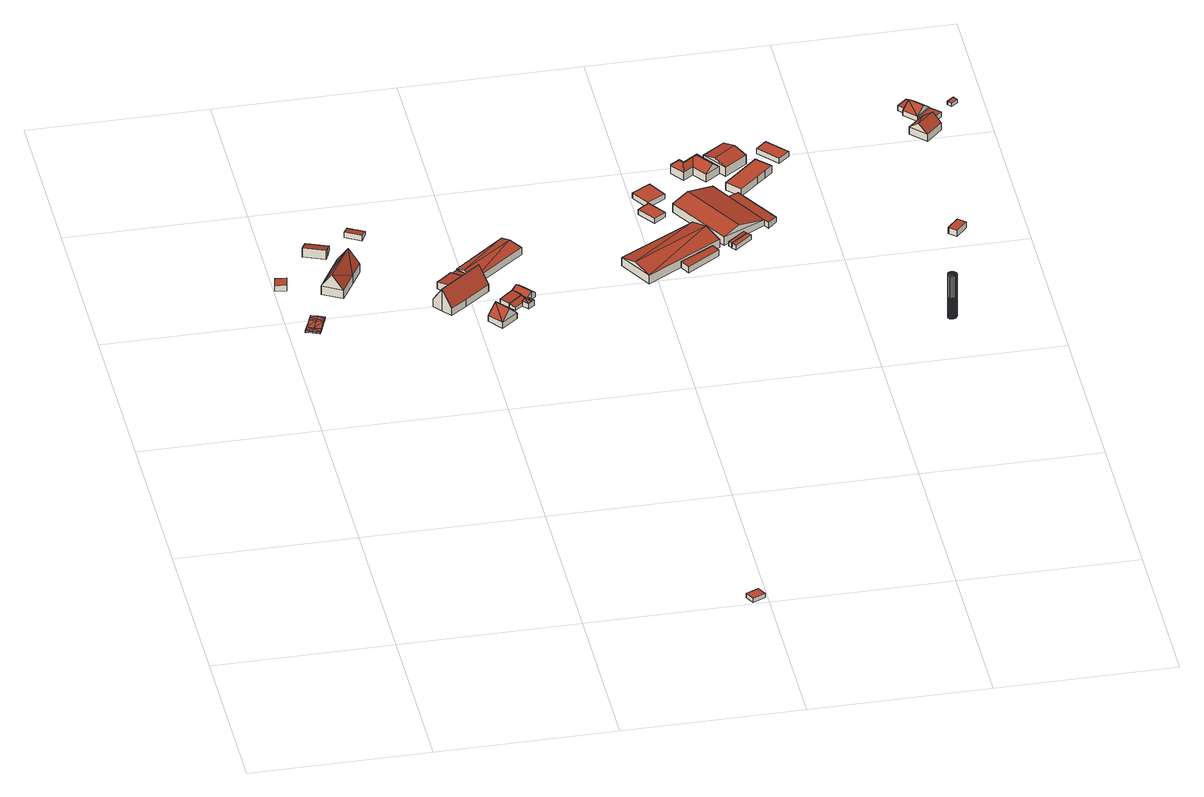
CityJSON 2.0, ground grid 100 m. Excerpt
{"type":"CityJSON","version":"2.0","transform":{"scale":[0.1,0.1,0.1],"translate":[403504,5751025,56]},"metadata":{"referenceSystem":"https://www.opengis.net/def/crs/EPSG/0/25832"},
"CityObjects":{
"building1":{"type":"Building","attributes":{"Gemeindeschluessel":"05515000","Geometrietyp2DReferenz":"3000","function":"31001_2460","roofType":"2100","measuredHeight":3.79},"geometry":[{"type":"Solid","lod":"2","boundaries":[[[[0,1,2,3]],[[4,5,1,0]],[[6,7,5,4]],[[3,2,7,6]],[[4,0,3,6]],[[1,5,7,2]]]],"semantics":{"surfaces":[{"type":"WallSurface"},{"type":"RoofSurface"},{"type":"GroundSurface"}],"values":[[0,0,0,0,1,2]]}}]},
"building2":{"type":"Building","attributes":{"Geometrietyp2DReferenz":"2000","Gemeindeschluessel":"05515000","function":"53001_1800","roofType":"9999","measuredHeight":1},"geometry":[{"type":"Solid","lod":"2","boundaries":[[[[8,9,10]],[[9,11,10]],[[12,13,8]],[[13,9,8]],[[14,15,12]],[[15,13,12]],[[16,17,14]],[[17,15,14]],[[18,19,16]],[[19,17,16]],[[20,21,18]],[[21,19,18]],[[22,23,20]],[[23,21,20]],[[24,25,22]],[[25,23,22]],[[26,27,24]],[[27,25,24]],[[28,29,26]],[[29,27,26]],[[30,31,28]],[[31,29,28]],[[32,33,30]],[[33,31,30]],[[34,35,32]],[[35,33,32]],[[10,11,34]],[[11,35,34]],[[13,36,11]],[[13,11,9]],[[15,37,36]],[[15,36,13]],[[17,38,15]],[[15,38,37]],[[39,38,17]],[[21,23,19]],[[19,23,39]],[[19,39,17]],[[36,33,11]],[[11,33,35]],[[37,31,36]],[[36,31,33]],[[38,29,37]],[[37,29,31]],[[38,39,29]],[[23,25,27]],[[23,27,39]],[[39,27,29]],[[12,10,40]],[[12,8,10]],[[14,40,41]],[[14,12,40]],[[16,14,42]],[[14,41,42]],[[43,16,42]],[[20,18,22]],[[18,43,22]],[[18,16,43]],[[40,10,32]],[[10,34,32]],[[41,40,30]],[[40,32,30]],[[42,41,28]],[[41,30,28]],[[42,28,43]],[[22,26,24]],[[22,43,26]],[[43,28,26]]]],"semantics":{"surfaces":[{"type":"WallSurface"},{"type":"GroundSurface"},{"type":"RoofSurface"}],"values":[[0,0,0,0,0,0,0,0,0,0,0,0,0,0,0,0,0,0,0,0,0,0,0,0,0,0,0,0,1,1,1,1,1,1,1,1,1,1,1,1,1,1,1,1,1,1,1,1,2,2,2,2,2,2,2,2,2,2,2,2,2,2,2,2,2,2,2,2]]}}]},
"building3":{"type":"Building","attributes":{"name":"Haus Getter","Gemeindeschluessel":"05515000","Geometrietyp2DReferenz":"3000","function":"31001_1000","roofType":"5000","measuredHeight":13.91},"address":[{"country":"Germany","locality":"Münster","thoroughfareNumber":"86","thoroughfareName":"Haus Getter"}],"geometry":[{"type":"Solid","lod":"2","boundaries":[[[[44,45,46,47]],[[48,49,45,44]],[[50,51,49,48]],[[52,53,51,50]],[[54,55,53,52]],[[47,46,55,54]],[[47,54,56]],[[47,56,57]],[[57,44,47]],[[56,52,50]],[[56,50,48]],[[48,57,56]],[[44,57,48]],[[52,56,54]],[[45,49,51,53,55,46]]]],"semantics":{"surfaces":[{"type":"WallSurface"},{"type":"RoofSurface"},{"type":"GroundSurface"}],"values":[[0,0,0,0,0,0,1,1,1,1,1,1,0,0,2]]}}]},
"building4":{"type":"Building","attributes":{"Gemeindeschluessel":"05515000","Geometrietyp2DReferenz":"3000","function":"31001_2700","roofType":"2100","measuredHeight":6.04},"geometry":[{"type":"Solid","lod":"2","boundaries":[[[[58,59,60,61]],[[62,63,59,58]],[[64,65,63,62]],[[66,67,65,64]],[[68,69,67,66]],[[61,60,69,68]],[[66,64,62,58,61,68]],[[59,63,65,67,69,60]]]],"semantics":{"surfaces":[{"type":"WallSurface"},{"type":"RoofSurface"},{"type":"GroundSurface"}],"values":[[0,0,0,0,0,0,1,2]]}}]},
"building5":{"type":"Building","attributes":{"Gemeindeschluessel":"05515000","Geometrietyp2DReferenz":"3000","function":"31001_2700","roofType":"2100","measuredHeight":3.48},"geometry":[{"type":"Solid","lod":"2","boundaries":[[[[70,71,72,73]],[[74,75,71,70]],[[76,77,75,74]],[[73,72,77,76]],[[74,70,73,76]],[[71,75,77,72]]]],"semantics":{"surfaces":[{"type":"WallSurface"},{"type":"RoofSurface"},{"type":"GroundSurface"}],"values":[[0,0,0,0,1,2]]}}]},
"building6":{"type":"Building","attributes":{"Gemeindeschluessel":"05515000","Geometrietyp2DReferenz":"3000","function":"31001_1000","roofType":"3100","measuredHeight":14.09},"address":[{"country":"Germany","locality":"Münster","thoroughfareNumber":"81","thoroughfareName":"Haus Getter"},{"country":"Germany","locality":"Münster","thoroughfareNumber":"81b","thoroughfareName":"Haus Getter"}],"geometry":[{"type":"Solid","lod":"2","boundaries":[[[[78,79,80,81]],[[82,83,79,78]],[[84,85,83,82]],[[86,87,85,84]],[[88,89,87,86]],[[90,91,89,88]],[[92,93,91,90]],[[94,95,93,92]],[[96,97,95,94]],[[81,80,97,96]],[[90,88,86,84,92]],[[82,78,81,96,94,92,84]],[[79,83,85,87,89,91,93,95,97,80]]]],"semantics":{"surfaces":[{"type":"WallSurface"},{"type":"RoofSurface"},{"type":"GroundSurface"}],"values":[[0,0,0,0,0,0,0,0,0,0,1,1,2]]}}]},
"building7":{"type":"Building","attributes":{"Gemeindeschluessel":"05515000","Geometrietyp2DReferenz":"3000","function":"31001_2700","roofType":"2100","measuredHeight":6.06},"geometry":[{"type":"Solid","lod":"2","boundaries":[[[[98,99,100,101]],[[102,103,99,98]],[[104,105,103,102]],[[106,107,105,104]],[[108,109,107,106]],[[101,100,109,108]],[[106,104,102,98,101,108]],[[99,103,105,107,109,100]]]],"semantics":{"surfaces":[{"type":"WallSurface"},{"type":"RoofSurface"},{"type":"GroundSurface"}],"values":[[0,0,0,0,0,0,1,2]]}}]},
"building8":{"type":"Building","attributes":{"Gemeindeschluessel":"05515000","Geometrietyp2DReferenz":"3000","function":"31001_2700","roofType":"1000","measuredHeight":2.53},"geometry":[{"type":"Solid","lod":"2","boundaries":[[[[110,111,112,113]],[[114,115,111,110]],[[116,117,115,114]],[[113,112,117,116]],[[114,110,113,116]],[[111,115,117,112]]]],"semantics":{"surfaces":[{"type":"WallSurface"},{"type":"RoofSurface"},{"type":"GroundSurface"}],"values":[[0,0,0,0,1,2]]}}]},
"building9":{"type":"Building","attributes":{"Gemeindeschluessel":"05515000","Geometrietyp2DReferenz":"3000","function":"31001_1000","roofType":"3100","measuredHeight":9.49},"address":[{"country":"Germany","locality":"Münster","thoroughfareNumber":"81a","thoroughfareName":"Haus Getter"}],"geometry":[{"type":"Solid","lod":"2","boundaries":[[[[118,119,120,121]],[[122,123,119,118]],[[124,125,123,122]],[[121,120,125,124]],[[118,126,122]],[[124,127,121]],[[126,118,121]],[[121,127,126]],[[122,126,127]],[[127,124,122]],[[119,123,125,120]]]],"semantics":{"surfaces":[{"type":"WallSurface"},{"type":"RoofSurface"},{"type":"GroundSurface"}],"values":[[0,0,0,0,0,0,1,1,1,1,2]]}}]},
"building10":{"type":"Building","attributes":{"Gemeindeschluessel":"05515000","Geometrietyp2DReferenz":"3000","function":"31001_2460","roofType":"2100","measuredHeight":3.15},"geometry":[{"type":"Solid","lod":"2","boundaries":[[[[128,129,130,131]],[[132,133,129,128]],[[134,135,133,132]],[[136,137,135,134]],[[131,130,137,136]],[[134,132,128,131,136]],[[129,133,135,137,130]]]],"semantics":{"surfaces":[{"type":"WallSurface"},{"type":"RoofSurface"},{"type":"GroundSurface"}],"values":[[0,0,0,0,0,1,2]]}}]},
"building11":{"type":"Building","attributes":{"Gemeindeschluessel":"05515000","Geometrietyp2DReferenz":"3000","function":"31001_2740"},"children":["building11-1","building11-2"]},
"building11-1":{"type":"BuildingPart","attributes":{"roofType":"2100","measuredHeight":2.43},"parents":["building11"],"geometry":[{"type":"Solid","lod":"2","boundaries":[[[[138,139,140,141]],[[142,143,139,138]],[[144,145,146,147]],[[141,140,145,144]],[[147,142,138,141,144]],[[139,143,146,145,140]],[[143,142,147,146]]]],"semantics":{"surfaces":[{"type":"WallSurface"},{"type":"RoofSurface"},{"type":"GroundSurface"},{"type":"ClosureSurface"}],"values":[[0,0,0,0,1,2,3]]}}]},
"building11-2":{"type":"BuildingPart","attributes":{"roofType":"3100","measuredHeight":3.8},"parents":["building11"],"geometry":[{"type":"Solid","lod":"2","boundaries":[[[[148,149,150,151]],[[152,146,149,148]],[[147,146,152]],[[153,154,143,142,155]],[[151,150,154,153]],[[151,153,156]],[[157,158,156,153]],[[156,158,148]],[[152,148,158]],[[157,153,155]],[[158,157,155,152]],[[156,148,151]],[[149,146,143,154,150]],[[147,152,155,142]],[[143,146,147,142]]]],"semantics":{"surfaces":[{"type":"WallSurface"},{"type":"RoofSurface"},{"type":"GroundSurface"},{"type":"ClosureSurface"}],"values":[[0,0,0,0,0,1,1,1,1,0,0,0,2,0,3]]}}]},
"building12":{"type":"Building","attributes":{"Gemeindeschluessel":"05515000","Geometrietyp2DReferenz":"3000","function":"31001_2700"},"children":["building12-1","building12-2"]},
"building12-1":{"type":"BuildingPart","attributes":{"roofType":"2100","measuredHeight":4.55},"parents":["building12"],"geometry":[{"type":"Solid","lod":"2","boundaries":[[[[159,160,161,162]],[[163,164,160,159]],[[162,161,165,166,78]],[[167,163,159,162,78]],[[160,164,165,161]],[[167,78,166]],[[164,163,167,166,165]]]],"semantics":{"surfaces":[{"type":"WallSurface"},{"type":"RoofSurface"},{"type":"GroundSurface"},{"type":"ClosureSurface"}],"values":[[0,0,0,1,2,0,3]]}}]},
"building12-2":{"type":"BuildingPart","attributes":{"roofType":"3100","measuredHeight":5.77},"parents":["building12"],"geometry":[{"type":"Solid","lod":"2","boundaries":[[[[168,169,164,163,170]],[[171,172,169,168]],[[173,174,172,171]],[[168,175,171]],[[167,166,173,176,170]],[[176,175,168]],[[168,170,176]],[[173,171,175]],[[175,176,173]],[[169,172,174,165,164]],[[174,173,166,165]],[[167,170,163]],[[165,166,167,163,164]]]],"semantics":{"surfaces":[{"type":"WallSurface"},{"type":"RoofSurface"},{"type":"GroundSurface"},{"type":"ClosureSurface"}],"values":[[0,0,0,0,0,1,1,1,1,2,0,0,3]]}}]},
"building13":{"type":"Building","attributes":{"Gemeindeschluessel":"05515000","Geometrietyp2DReferenz":"3000","function":"31001_2700","roofType":"3100","measuredHeight":5.18},"geometry":[{"type":"Solid","lod":"2","boundaries":[[[[177,135,137,136]],[[178,133,135,177]],[[179,180,133,178]],[[181,182,180,179]],[[183,184,182,181]],[[185,186,184,183]],[[187,188,186,185]],[[189,190,188,187]],[[136,137,190,189]],[[183,181,179,185]],[[178,177,136,189,187,185,179]],[[135,133,180,182,184,186,188,190,137]]]],"semantics":{"surfaces":[{"type":"WallSurface"},{"type":"RoofSurface"},{"type":"GroundSurface"}],"values":[[0,0,0,0,0,0,0,0,0,1,1,2]]}}]},
"building14":{"type":"Building","attributes":{"Gemeindeschluessel":"05515000","Geometrietyp2DReferenz":"3000","function":"31001_2700","roofType":"3100","measuredHeight":8.06},"geometry":[{"type":"Solid","lod":"2","boundaries":[[[[191,192,193,194]],[[195,196,192,191]],[[197,198,196,195]],[[194,193,198,197]],[[191,199,195]],[[197,200,194]],[[200,199,191]],[[191,194,200]],[[197,195,199]],[[199,200,197]],[[192,196,198,193]]]],"semantics":{"surfaces":[{"type":"WallSurface"},{"type":"RoofSurface"},{"type":"GroundSurface"}],"values":[[0,0,0,0,0,0,1,1,1,1,2]]}}]},
"building15":{"type":"Building","attributes":{"Gemeindeschluessel":"05515000","Geometrietyp2DReferenz":"3000","function":"51009_1610","roofType":"1000","measuredHeight":3.03},"geometry":[{"type":"Solid","lod":"2","boundaries":[[[[201,202,203,204]],[[205,206,202,201]],[[207,208,206,205]],[[204,203,208,207]],[[205,201,204,207]],[[202,206,208,203]]]],"semantics":{"surfaces":[{"type":"WallSurface"},{"type":"RoofSurface"},{"type":"GroundSurface"}],"values":[[0,0,0,0,1,2]]}}]},
"building16":{"type":"Building","attributes":{"Gemeindeschluessel":"05515000","Geometrietyp2DReferenz":"3000","function":"51009_1610","roofType":"2100","measuredHeight":4.04},"geometry":[{"type":"Solid","lod":"2","boundaries":[[[[209,210,211,212]],[[213,214,210,209]],[[215,216,214,213]],[[212,211,216,215]],[[213,209,212,215]],[[210,214,216,211]]]],"semantics":{"surfaces":[{"type":"WallSurface"},{"type":"RoofSurface"},{"type":"GroundSurface"}],"values":[[0,0,0,0,1,2]]}}]},
"building17":{"type":"Building","attributes":{"Gemeindeschluessel":"05515000","Geometrietyp2DReferenz":"3000","function":"51009_1610","roofType":"1000","measuredHeight":3.41},"geometry":[{"type":"Solid","lod":"2","boundaries":[[[[217,218,219,220]],[[221,222,218,217]],[[223,224,222,221]],[[220,219,224,223]],[[221,217,220,223]],[[218,222,224,219]]]],"semantics":{"surfaces":[{"type":"WallSurface"},{"type":"RoofSurface"},{"type":"GroundSurface"}],"values":[[0,0,0,0,1,2]]}}]},
"building18":{"type":"Building","attributes":{"Gemeindeschluessel":"05515000","Geometrietyp2DReferenz":"3000","function":"51009_1610","roofType":"1000","measuredHeight":2.75},"geometry":[{"type":"Solid","lod":"2","boundaries":[[[[225,226,227,228]],[[229,230,226,225]],[[231,232,230,229]],[[228,227,232,231]],[[229,225,228,231]],[[226,230,232,227]]]],"semantics":{"surfaces":[{"type":"WallSurface"},{"type":"RoofSurface"},{"type":"GroundSurface"}],"values":[[0,0,0,0,1,2]]}}]},
"building19":{"type":"Building","attributes":{"Gemeindeschluessel":"05515000","Geometrietyp2DReferenz":"3000","function":"31001_2700","roofType":"3100","measuredHeight":8.36},"geometry":[{"type":"Solid","lod":"2","boundaries":[[[[233,234,235,236]],[[237,238,234,233]],[[239,240,238,237]],[[236,235,240,239]],[[233,241,237]],[[239,242,236]],[[236,242,241,233]],[[237,241,242,239]],[[234,238,240,235]]]],"semantics":{"surfaces":[{"type":"WallSurface"},{"type":"RoofSurface"},{"type":"GroundSurface"}],"values":[[0,0,0,0,0,0,1,1,2]]}}]},
"building20":{"type":"Building","attributes":{"Gemeindeschluessel":"05515000","Geometrietyp2DReferenz":"3000","function":"31001_2700","roofType":"1000","measuredHeight":2.88},"geometry":[{"type":"Solid","lod":"2","boundaries":[[[[243,244,245,246]],[[247,248,244,243]],[[249,250,248,247]],[[246,245,250,249]],[[247,243,246,249]],[[244,248,250,245]]]],"semantics":{"surfaces":[{"type":"WallSurface"},{"type":"RoofSurface"},{"type":"GroundSurface"}],"values":[[0,0,0,0,1,2]]}}]},
"building21":{"type":"Building","attributes":{"Gemeindeschluessel":"05515000","Geometrietyp2DReferenz":"3000","function":"31001_1100","roofType":"5000","measuredHeight":8.93},"address":[{"country":"Germany","locality":"Münster","thoroughfareNumber":"61","thoroughfareName":"Haus Getter"}],"geometry":[{"type":"Solid","lod":"2","boundaries":[[[[251,252,253,254]],[[255,256,252,251]],[[257,258,256,255]],[[259,260,258,257]],[[261,262,260,259]],[[263,264,262,261]],[[265,266,264,263]],[[267,268,266,265]],[[254,253,268,267]],[[269,267,265,270]],[[265,263,270]],[[269,270,263,261,271]],[[272,271,261,259,273]],[[274,273,259,257,275]],[[257,255,275]],[[275,255,251,274]],[[273,274,251,254,272]],[[271,272,254,267,269]],[[252,256,258,260,262,264,266,268,253]]]],"semantics":{"surfaces":[{"type":"WallSurface"},{"type":"RoofSurface"},{"type":"GroundSurface"}],"values":[[0,0,0,0,0,0,0,0,0,1,1,1,1,1,0,1,1,1,2]]}}]},
"building22":{"type":"Building","attributes":{"Gemeindeschluessel":"05515000","Geometrietyp2DReferenz":"3000","function":"31001_2700","roofType":"2100","measuredHeight":3.7},"geometry":[{"type":"Solid","lod":"2","boundaries":[[[[276,277,278,279]],[[280,281,277,276]],[[282,283,281,280]],[[284,285,283,282]],[[279,278,285,284]],[[282,280,276,279,284]],[[277,281,283,285,278]]]],"semantics":{"surfaces":[{"type":"WallSurface"},{"type":"RoofSurface"},{"type":"GroundSurface"}],"values":[[0,0,0,0,0,1,2]]}}]},
"building23":{"type":"Building","attributes":{"Gemeindeschluessel":"05515000","Geometrietyp2DReferenz":"3000","function":"31001_2700","roofType":"3100","measuredHeight":7.96},"geometry":[{"type":"Solid","lod":"2","boundaries":[[[[286,287,288,289]],[[290,291,287,286]],[[292,293,291,290]],[[289,288,293,292]],[[286,294,290]],[[292,295,289]],[[289,295,294,286]],[[290,294,295,292]],[[287,291,293,288]]]],"semantics":{"surfaces":[{"type":"WallSurface"},{"type":"RoofSurface"},{"type":"GroundSurface"}],"values":[[0,0,0,0,0,0,1,1,2]]}}]},
"building24":{"type":"Building","attributes":{"Gemeindeschluessel":"05515000","Geometrietyp2DReferenz":"3000","function":"31001_2700","roofType":"1000","measuredHeight":4.72},"geometry":[{"type":"Solid","lod":"2","boundaries":[[[[296,297,298,299]],[[300,301,297,296]],[[302,303,301,300]],[[304,305,303,302]],[[306,307,305,304]],[[308,309,307,306]],[[299,298,309,308]],[[306,304,302,300,296,299,308]],[[297,301,303,305,307,309,298]]]],"semantics":{"surfaces":[{"type":"WallSurface"},{"type":"RoofSurface"},{"type":"GroundSurface"}],"values":[[0,0,0,0,0,0,0,1,2]]}}]},
"building25":{"type":"Building","attributes":{"Gemeindeschluessel":"05515000","Geometrietyp2DReferenz":"3000","function":"51009_1610","roofType":"1000","measuredHeight":3.25},"geometry":[{"type":"Solid","lod":"2","boundaries":[[[[310,311,312,313]],[[314,315,311,310]],[[316,317,315,314]],[[313,312,317,316]],[[314,310,313,316]],[[311,315,317,312]]]],"semantics":{"surfaces":[{"type":"WallSurface"},{"type":"RoofSurface"},{"type":"GroundSurface"}],"values":[[0,0,0,0,1,2]]}}]},
"building26":{"type":"Building","attributes":{"Geometrietyp2DReferenz":"1000","Gemeindeschluessel":"05515000","function":"51002_1251","roofType":"9999","measuredHeight":27.24},"geometry":[{"type":"Solid","lod":"2","boundaries":[[[[318,319,320]],[[319,321,320]],[[322,323,318]],[[323,319,318]],[[324,325,322]],[[325,323,322]],[[326,327,324]],[[327,325,324]],[[328,329,326]],[[329,327,326]],[[330,331,328]],[[331,329,328]],[[332,333,330]],[[333,331,330]],[[334,335,332]],[[335,333,332]],[[336,337,334]],[[337,335,334]],[[338,339,336]],[[339,337,336]],[[340,341,338]],[[341,339,338]],[[342,343,340]],[[343,341,340]],[[344,345,342]],[[345,343,342]],[[346,347,344]],[[347,345,344]],[[348,349,346]],[[349,347,346]],[[350,351,348]],[[351,349,348]],[[352,353,350]],[[353,351,350]],[[354,355,352]],[[355,353,352]],[[356,357,354]],[[357,355,354]],[[320,321,356]],[[321,357,356]],[[321,319,357]],[[319,323,357]],[[323,325,357]],[[325,327,357]],[[327,329,357]],[[329,331,357]],[[331,333,357]],[[333,335,357]],[[335,337,357]],[[337,339,357]],[[339,341,357]],[[341,343,357]],[[343,345,357]],[[345,347,357]],[[347,349,357]],[[349,351,357]],[[351,353,357]],[[353,355,357]],[[318,320,322]],[[320,356,322]],[[356,354,322]],[[354,352,322]],[[352,350,322]],[[350,348,322]],[[348,346,322]],[[346,344,322]],[[344,342,322]],[[342,340,322]],[[340,338,322]],[[338,336,322]],[[336,334,322]],[[334,332,322]],[[332,330,322]],[[330,328,322]],[[328,326,322]],[[326,324,322]]]],"semantics":{"surfaces":[{"type":"WallSurface"},{"type":"GroundSurface"},{"type":"RoofSurface"}],"values":[[0,0,0,0,0,0,0,0,0,0,0,0,0,0,0,0,0,0,0,0,0,0,0,0,0,0,0,0,0,0,0,0,0,0,0,0,0,0,0,0,1,1,1,1,1,1,1,1,1,1,1,1,1,1,1,1,1,1,2,2,2,2,2,2,2,2,2,2,2,2,2,2,2,2,2,2]]}}]},
"building27":{"type":"Building","attributes":{"Gemeindeschluessel":"05515000","Geometrietyp2DReferenz":"3000","function":"51009_1610","roofType":"1000","measuredHeight":3.96},"geometry":[{"type":"Solid","lod":"2","boundaries":[[[[358,359,360,361]],[[362,363,359,358]],[[364,365,363,362]],[[361,360,365,364]],[[362,358,361,364]],[[359,363,365,360]]]],"semantics":{"surfaces":[{"type":"WallSurface"},{"type":"RoofSurface"},{"type":"GroundSurface"}],"values":[[0,0,0,0,1,2]]}}]},
"building28":{"type":"Building","attributes":{"Gemeindeschluessel":"05515000","Geometrietyp2DReferenz":"3000","function":"31001_1000","roofType":"5000","measuredHeight":9.4},"address":[{"country":"Germany","locality":"Münster","thoroughfareNumber":"27","thoroughfareName":"Haus Getter"}],"geometry":[{"type":"Solid","lod":"2","boundaries":[[[[366,367,368,369]],[[370,371,367,366]],[[372,373,371,370]],[[374,375,373,372]],[[376,377,375,374]],[[369,368,377,376]],[[378,379,370,366]],[[378,380,376,379]],[[374,372,379,376]],[[380,378,366,369]],[[380,369,376]],[[379,372,370]],[[367,371,373,375,377,368]]]],"semantics":{"surfaces":[{"type":"WallSurface"},{"type":"RoofSurface"},{"type":"GroundSurface"}],"values":[[0,0,0,0,0,0,1,1,1,0,0,0,2]]}}]},
"building29":{"type":"Building","attributes":{"Gemeindeschluessel":"05515000","Geometrietyp2DReferenz":"3000","function":"51009_1610","roofType":"1000","measuredHeight":3.19},"geometry":[{"type":"Solid","lod":"2","boundaries":[[[[381,382,383,384]],[[385,386,382,381]],[[387,388,386,385]],[[384,383,388,387]],[[385,381,384,387]],[[382,386,388,383]]]],"semantics":{"surfaces":[{"type":"WallSurface"},{"type":"RoofSurface"},{"type":"GroundSurface"}],"values":[[0,0,0,0,1,2]]}}]},
"building30":{"type":"Building","attributes":{"Gemeindeschluessel":"05515000","Geometrietyp2DReferenz":"3000","function":"31001_2700","roofType":"3100","measuredHeight":7.07},"geometry":[{"type":"Solid","lod":"2","boundaries":[[[[389,390,391,392]],[[393,394,390,389]],[[395,396,394,393]],[[392,391,396,395]],[[389,397,393]],[[395,398,392]],[[392,398,397]],[[397,389,392]],[[398,395,393]],[[393,397,398]],[[390,394,396,391]]]],"semantics":{"surfaces":[{"type":"WallSurface"},{"type":"RoofSurface"},{"type":"GroundSurface"}],"values":[[0,0,0,0,0,0,1,1,1,1,2]]}}]},
"building31":{"type":"Building","attributes":{"Gemeindeschluessel":"05515000","Geometrietyp2DReferenz":"3000","function":"31001_2460","roofType":"2100","measuredHeight":3.21},"geometry":[{"type":"Solid","lod":"2","boundaries":[[[[399,400,396,401]],[[402,403,400,399]],[[404,405,403,402]],[[406,407,405,404]],[[408,391,407,406]],[[401,396,391,408]],[[406,404,402,399,401,408]],[[400,403,405,407,391,396]]]],"semantics":{"surfaces":[{"type":"WallSurface"},{"type":"RoofSurface"},{"type":"GroundSurface"}],"values":[[0,0,0,0,0,0,1,2]]}}]},
"building32":{"type":"Building","attributes":{"Gemeindeschluessel":"05515000","Geometrietyp2DReferenz":"3000","function":"31001_2460","roofType":"1000","measuredHeight":2.18},"geometry":[{"type":"Solid","lod":"2","boundaries":[[[[409,410,411,412]],[[413,414,410,409]],[[415,416,414,413]],[[412,411,416,415]],[[413,409,412,415]],[[410,414,416,411]]]],"semantics":{"surfaces":[{"type":"WallSurface"},{"type":"RoofSurface"},{"type":"GroundSurface"}],"values":[[0,0,0,0,1,2]]}}]}
},
"vertices":[
[5,3294,47],[5,3294,14],[66,3283,14],[66,3283,52],[17,3359,47],[17,3359,14],[78,3348,52],[78,3348,14],
[218,3004,18],[218,3004,8],[181,3019,18],[181,3019,8],[211,2987,18],[211,2987,8],[202,2964,18],[202,2964,8],[177,2902,19],[177,2902,9],[167,2879,19],[167,2879,9],[164,2869,19],[164,2869,9],[126,2884,19],[126,2884,9],[89,2899,19],[89,2899,9],[93,2909,19],[93,2909,9],[103,2932,19],[103,2932,9],[128,2994,18],[128,2994,8],[137,3017,18],[137,3017,8],[144,3034,18],[144,3034,8],[172,2996,8],[165,2979,8],[140,2917,9],[136,2907,9],[172,2996,18],[165,2979,18],[140,2917,19],[136,2907,19],
[346,3158,66],[346,3158,12],[420,3282,12],[420,3282,66],[239,3220,66],[239,3220,12],[312,3345,66],[312,3345,12],[367,3440,66],[367,3440,12],[476,3378,66],[476,3378,12],[421,3409,151],[292,3189,151],
[221,3612,54],[221,3612,9],[207,3577,9],[207,3577,69],[240,3661,34],[240,3661,9],[360,3613,34],[360,3613,9],[341,3565,54],[341,3565,9],[327,3530,69],[327,3530,9],
[545,3657,47],[545,3657,12],[572,3707,12],[572,3707,35],[457,3706,47],[457,3706,12],[483,3755,35],[483,3755,12],
[1022,3170,63],[1022,3170,19],[987,3143,19],[987,3143,64],[1050,3134,130],[1050,3134,19],[1063,3118,160],[1063,3118,19],[1104,3066,63],[1104,3066,19],[962,2954,62],[962,2954,19],[871,2885,65],[871,2885,19],[831,2937,160],[831,2937,19],[791,2988,65],[791,2988,19],[901,3075,64],[901,3075,19],
[845,3144,62],[845,3144,18],[901,3075,18],[901,3075,79],[858,3155,62],[858,3155,18],[859,3153,62],[859,3153,18],[931,3212,62],[931,3212,18],[987,3143,79],[987,3143,18],
[1914,9,37],[1914,9,11],[1986,42,11],[1986,42,37],[1888,64,37],[1888,64,11],[1960,97,37],[1960,97,11],
[1201,2785,60],[1201,2785,23],[1139,2864,23],[1139,2864,60],[1109,2714,60],[1109,2714,23],[1048,2793,60],[1048,2793,23],[1155,2749,118],[1094,2828,118],
[1142,2942,51],[1142,2942,20],[1181,2896,20],[1181,2896,46],[1221,3009,51],[1221,3009,20],[1260,2963,46],[1260,2963,20],[1257,2960,46],[1257,2960,20],
[1257,2960,45],[1257,2960,21],[1181,2896,21],[1181,2896,45],[1286,2925,42],[1286,2925,21],[1210,2862,42],[1210,2862,21],[1251,2896,21],[1251,2896,42],
[1280,2861,54],[1280,2861,21],[1315,2890,21],[1315,2890,54],[1251,2896,54],[1286,2926,54],[1286,2926,21],[1286,2925,54],[1297,2875,59],[1286,2925,55],[1269,2911,59],
[931,3212,54],[931,3212,17],[987,3143,17],[987,3143,63],[967,3240,54],[967,3240,17],[1022,3170,17],[1022,3170,62],[1016,3177,62],
[1255,3470,62],[1255,3470,17],[967,3240,62],[1341,3363,62],[1341,3363,17],[1050,3134,62],[1050,3134,17],[1289,3427,75],[1000,3198,75],
[1260,2963,50],[1221,3009,50],[1244,3028,71],[1244,3028,20],[1266,3047,50],[1266,3047,20],[1334,2966,50],[1334,2966,20],[1312,2947,71],[1312,2947,20],[1286,2926,47],[1286,2926,20],[1286,2925,46],[1286,2925,20],
[2267,3412,68],[2267,3412,16],[1836,3164,16],[1836,3164,68],[2375,3225,68],[2375,3225,16],[1946,2973,68],[1946,2973,16],[2321,3319,97],[1891,3068,97],
[2148,3558,45],[2148,3558,15],[2079,3657,15],[2079,3657,45],[2083,3511,45],[2083,3511,15],[2014,3610,45],[2014,3610,15],
[2355,3153,54],[2355,3153,16],[2331,3194,16],[2331,3194,57],[2170,3030,53],[2170,3030,16],[2140,3085,57],[2140,3085,16],
[2117,3823,49],[2117,3823,15],[2013,3761,15],[2013,3761,49],[2177,3718,49],[2177,3718,15],[2074,3657,49],[2074,3657,15],
[2519,3309,43],[2519,3309,15],[2425,3233,15],[2425,3233,43],[2533,3292,43],[2533,3292,15],[2438,3216,43],[2438,3216,15],
[2197,3595,71],[2197,3595,14],[2402,3241,14],[2402,3241,71],[2439,3736,51],[2439,3736,14],[2645,3381,51],[2645,3381,14],[2287,3648,98],[2493,3294,98],
[2457,3193,42],[2457,3193,13],[2552,3269,13],[2552,3269,42],[2438,3216,42],[2438,3216,13],[2533,3292,42],[2533,3292,13],
[2409,4023,64],[2409,4023,14],[2329,3966,14],[2329,3966,64],[2504,3889,64],[2504,3889,14],[2423,3831,64],[2423,3831,14],[2367,3910,64],[2367,3910,14],[2308,3868,64],[2308,3868,14],[2255,3942,64],[2255,3942,14],[2257,3954,64],[2257,3954,14],[2311,3992,64],[2311,3992,14],[2302,3940,93],[2272,3945,76],[2317,3920,93],[2322,3919,91],[2375,3957,91],[2397,3953,103],[2464,3860,103],
[2560,3663,43],[2560,3663,13],[2500,3629,13],[2500,3629,50],[2712,3403,43],[2712,3403,13],[2663,3351,50],[2663,3351,13],[2645,3381,50],[2645,3381,13],
[2567,4091,67],[2567,4091,9],[2441,4001,9],[2441,4001,67],[2661,3959,67],[2661,3959,9],[2535,3869,67],[2535,3869,9],[2614,4025,89],[2488,3935,89],
[2578,3674,56],[2578,3674,9],[2682,3767,9],[2682,3767,56],[2510,3748,56],[2510,3748,9],[2540,3775,56],[2540,3775,9],[2704,3927,56],[2704,3927,9],[2777,3853,56],[2777,3853,9],[2735,3816,56],[2735,3816,9],
[2893,3978,45],[2893,3978,13],[2792,4090,13],[2792,4090,45],[2833,3923,45],[2833,3923,13],[2733,4037,45],[2733,4037,13],
[3474,2387,283],[3474,2387,11],[3469,2394,283],[3469,2394,11],[3476,2380,283],[3476,2380,11],[3476,2372,283],[3476,2372,11],[3474,2365,283],[3474,2365,11],[3469,2358,283],[3469,2358,11],[3463,2354,283],[3463,2354,11],[3455,2351,283],[3455,2351,11],[3447,2351,283],[3447,2351,11],[3440,2354,283],[3440,2354,11],[3434,2358,283],[3434,2358,11],[3429,2365,283],[3429,2365,11],[3427,2372,283],[3427,2372,11],[3427,2380,283],[3427,2380,11],[3429,2387,283],[3429,2387,11],[3434,2394,283],[3434,2394,11],[3440,2398,283],[3440,2398,11],[3447,2401,283],[3447,2401,11],[3455,2401,283],[3455,2401,11],[3463,2398,283],[3463,2398,11],
[3642,3197,47],[3642,3197,8],[3581,3130,8],[3581,3130,47],[3682,3160,47],[3682,3160,8],[3620,3094,47],[3620,3094,8],
[3726,4048,66],[3726,4048,21],[3676,4099,21],[3676,4099,66],[3634,3959,66],[3634,3959,21],[3552,4044,66],[3552,4044,21],[3641,4130,66],[3641,4130,21],[3644,4133,66],[3644,4133,21],[3686,4089,115],[3594,4000,115],[3676,4099,103],
[3592,4319,52],[3592,4319,21],[3536,4267,21],[3536,4267,52],[3623,4287,52],[3623,4287,21],[3567,4234,52],[3567,4234,21],
[3553,4220,51],[3553,4220,20],[3620,4152,20],[3620,4152,51],[3629,4293,51],[3629,4293,20],[3695,4224,51],[3695,4224,20],[3591,4257,91],[3658,4188,91],
[3748,4168,52],[3748,4168,20],[3695,4224,47],[3676,4099,52],[3676,4099,20],[3644,4133,49],[3644,4133,20],[3641,4130,49],[3641,4130,20],[3620,4152,47],
[3840,4305,39],[3840,4305,17],[3803,4275,17],[3803,4275,39],[3858,4281,39],[3858,4281,17],[3822,4252,39],[3822,4252,17]
]}
